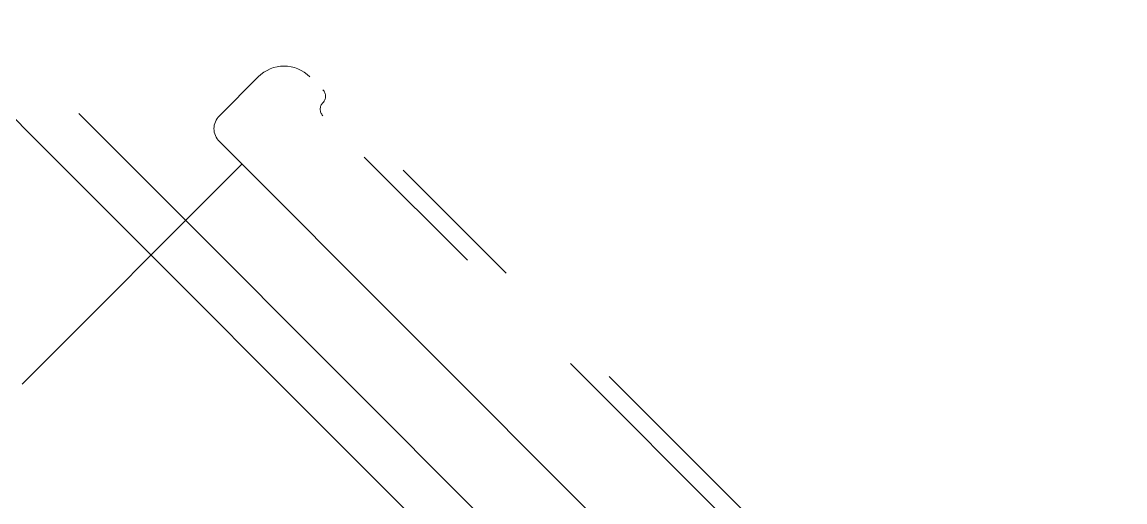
# Model space of a CAD drawing. Header units: millimetres. Extents: x -46397 to 283259, y -8690 to 23983.
# Drawn here: x 188840.4 to 188934.9, y -2096.3 to -2055.2 of the extents above; entities that cross this region are included whole.
import ezdxf

# ---------------------------------------------------------------- set-up
doc = ezdxf.new("R2010")
doc.units = ezdxf.units.MM
doc.linetypes.add('CENTER', pattern=[2, 1.25, -0.25, 0.25, -0.25])
doc.layers.add('mDƯỜNG TÂM', color=8, linetype='CENTER', lineweight=0)

# ---------------------------------------------------------------- blocks, each defined once
blk = doc.blocks.new('hhg')
at = {"layer": 'mDƯỜNG TÂM', "color": 8, "ltscale": 50}
for p, q in [((639.666, -546.018), (724.877, -631.229)), ((676.722, -577.153), (727.838, -628.268)), ((743.214, -625.128), (739.888, -628.454)), ((817.504, -694.982), (747.649, -625.128)), ((737.005, -637.436), (727.838, -628.268)), ((814.177, -693.873), (748.758, -628.454)), ((768.14, -674.492), (724.877, -631.229)), ((739.888, -630.672), (811.96, -702.744)), ((722.979, -651.462), (741.828, -632.612)), ((771.1, -671.531), (737.005, -637.436))]:
    blk.add_line(p, q, dxfattribs=at)
for centre, radius, start, end in [((745.432, -627.346), 3.136, 45, 135), ((748.204, -626.791), 0.784, 315, 45), ((749.313, -627.9), 0.784, 135, 225), ((740.997, -629.563), 1.568, 135, 225)]:
    blk.add_arc(centre, radius, start, end, dxfattribs=at)

msp = doc.modelspace()

# ---------------------------------------------------------------- block references
msp.add_blockref('hhg', (188117.395, -1434.796, -1.499))

doc.saveas('drawing.dxf')
